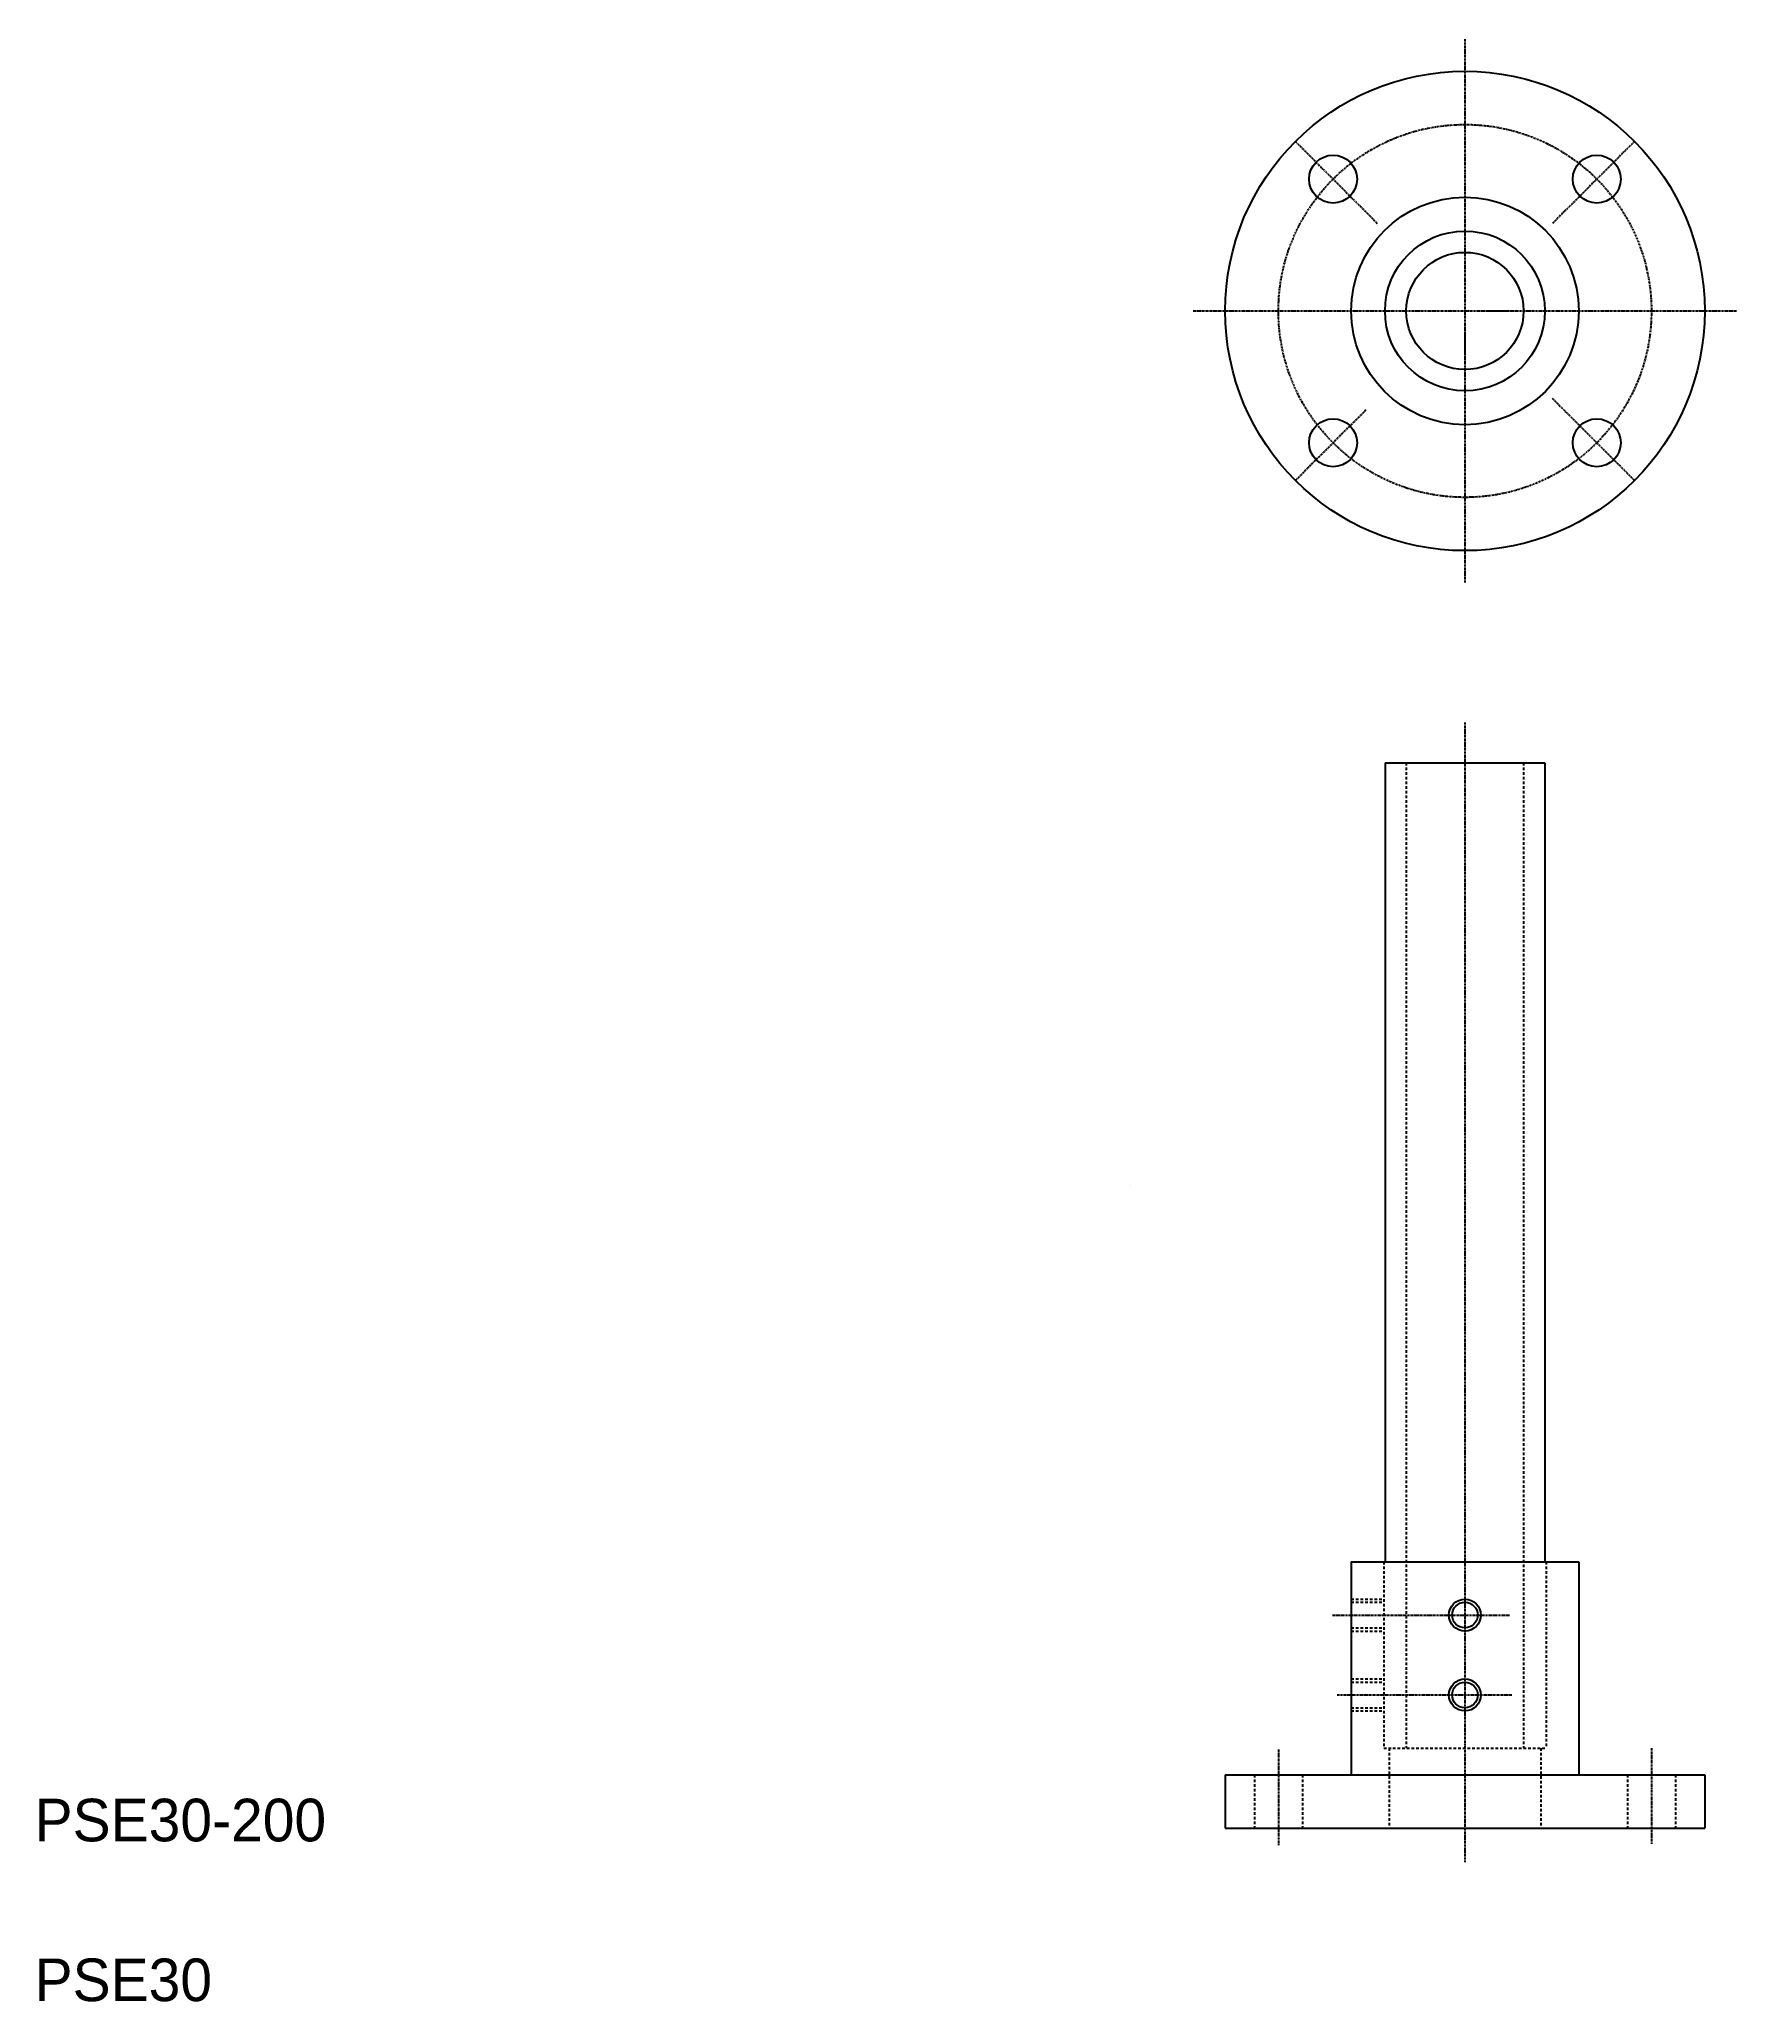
# Model space of a CAD drawing. Extents: x 21 to 339, y 20 to 388.
import ezdxf

# ---------------------------------------------------------------- set-up
doc = ezdxf.new("R2010")
doc.units = 0
doc.header["$LTSCALE"] = 0.25
doc.linetypes.add('CENTER', pattern=[2, 1.25, -0.25, 0.25, -0.25])
doc.linetypes.add('DASHED', pattern=[3.5, 2, -1.5])
doc.layers.get('0').update_dxf_attribs({"linetype": 'CONTINUOUS'})
doc.layers.add('CENTER', color=1, linetype='CENTER')

msp = doc.modelspace()

# ---------------------------------------------------------------- linework, layer by layer
for p, q in [((273.43, 252.48), (303.43, 252.48)), ((225.62, 173.14), (225.62, 173.14)), ((267.08, 102.48), (309.78, 102.48)), ((303.68, 93.73), (303.68, 93.73)), ((303.68, 84.98), (303.68, 84.98)), ((243.43, 62.48), (333.43, 62.48)), ((243.43, 52.48), (333.43, 52.48))]:
    msp.add_line(p, q)
at = {"color": 7, "linetype": 'CONTINUOUS'}
for p, q in [((273.43, 252.48), (273.43, 102.48)), ((303.43, 252.48), (303.43, 102.48)), ((267.08, 102.48), (267.08, 62.48)), ((309.78, 102.48), (309.78, 62.48)), ((243.43, 62.48), (243.43, 52.48)), ((333.43, 62.48), (333.43, 52.48))]:
    msp.add_line(p, q, dxfattribs=at)
at = {"color": 3, "linetype": 'DASHED'}
for p, q in [((277.43, 252.48), (277.43, 67.48)), ((299.43, 252.48), (299.43, 67.48)), ((273.18, 102.48), (273.18, 67.48)), ((303.68, 102.48), (303.68, 67.48)), ((267.08, 95.48), (273.18, 95.48)), ((267.08, 94.88), (273.18, 94.88)), ((267.08, 90.08), (273.18, 90.08)), ((267.08, 89.48), (273.18, 89.48)), ((267.08, 80.48), (273.18, 80.48)), ((267.08, 79.88), (273.18, 79.88)), ((267.08, 75.08), (273.18, 75.08)), ((267.08, 74.48), (273.18, 74.48)), ((273.18, 67.48), (303.68, 67.48)), ((274.18, 67.48), (274.18, 52.48)), ((302.68, 67.48), (302.68, 52.48)), ((248.93, 62.48), (248.93, 52.48)), ((257.93, 62.48), (257.93, 52.48)), ((318.93, 62.48), (318.93, 52.48)), ((327.93, 62.48), (327.93, 52.48))]:
    msp.add_line(p, q, dxfattribs=at)
for centre, radius in [((288.43, 337.31), 45), ((263.68, 362.06), 4.5), ((313.18, 362.06), 4.5), ((288.43, 337.31), 21.35), ((288.43, 337.31), 15), ((288.43, 337.31), 11), ((263.68, 312.56), 4.5), ((313.18, 312.56), 4.5), ((288.43, 92.48), 2.4), ((288.43, 77.48), 2.4)]:
    msp.add_circle(centre, radius)
at = {"color": 3}
for centre in [(288.43, 92.48), (288.43, 77.48)]:
    msp.add_circle(centre, 3, dxfattribs=at)
at = {"layer": 'CENTER', "color": 1, "linetype": 'CENTER'}
for p, q in [((288.43, 388.32), (288.43, 286.3)), ((256.61, 369.13), (272.04, 353.69)), ((320.25, 369.13), (304.81, 353.69)), ((237.42, 337.31), (339.44, 337.31)), ((292.43, 337.31), (296.43, 337.31)), ((288.43, 333.31), (288.43, 329.31)), ((304.81, 320.92), (320.25, 305.49)), ((269.86, 318.74), (256.61, 305.49)), ((288.43, 260.05), (288.43, 46.12)), ((263.56, 92.48), (296.78, 92.48)), ((264.47, 77.48), (297.23, 77.48)), ((253.43, 67.26), (253.43, 49.3)), ((323.43, 67.49), (323.43, 49.53))]:
    msp.add_line(p, q, dxfattribs=at)
msp.add_circle((288.43, 337.31), 35, dxfattribs=at)

# ---------------------------------------------------------------- texts
for s, p in [('PSE30-200', (20, 50)), ('PSE30', (20, 20))]:
    msp.add_text(s, height=8).set_placement(p)

doc.saveas('drawing.dxf')
